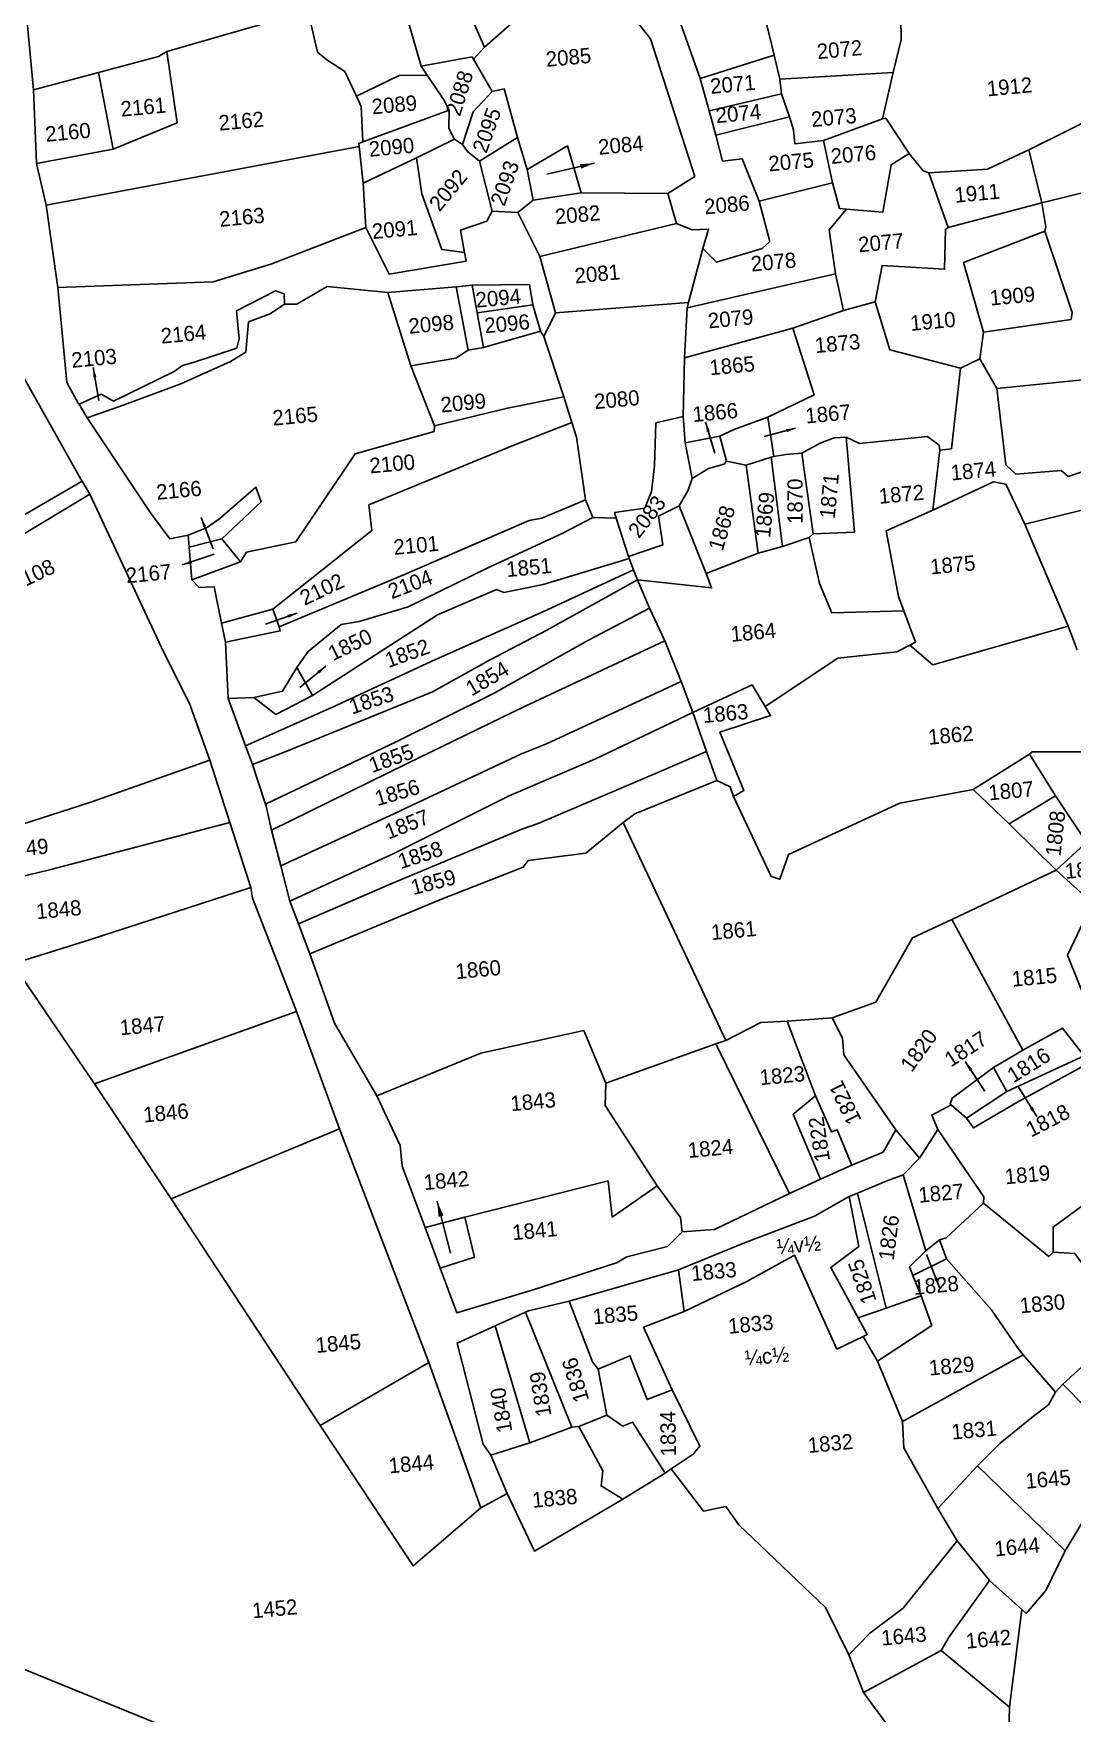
# Model space of a CAD drawing. Header units: metres. Extents: x 277515 to 230369286191, y 2056844 to 115415464409.
# Drawn here: x 278403 to 278901, y 2057827 to 2058632 of the extents above; entities that cross this region are included whole.
import ezdxf

# ---------------------------------------------------------------- set-up
doc = ezdxf.new("R2010")
doc.units = ezdxf.units.M
doc.header["$MEASUREMENT"] = 0
for name, color, linetype in [('OFF', 1, 'Continuous'), ('POLY_PARCEL', 6, 'Continuous'), ('POLY_ROAD', 30, 'Continuous'), ('SYM_ARROW', 1, 'Continuous'), ('TEXT_MAPIN', 7, 'Continuous'), ('TEXT_PARCEL', 7, 'Continuous')]:
    doc.layers.add(name, color=color, linetype=linetype)
doc.styles.add('TEXT_MAP', font='', dxfattribs={"height": 1.8})
doc.styles.get('TEXT_MAP').set_extended_font_data('Kruti Dev 050')
doc.dimstyles.get("Standard").update_dxf_attribs({"dimtxt": 0.18, "dimasz": 0.18, "dimexe": 0.18, "dimexo": 0.0625, "dimgap": 0.09, "dimtad": 0, "dimtih": 1, "dimtoh": 1, "dimdec": 4, "dimzin": 0, "dimdsep": 46, "dimtxsty": 'Standard', "dimcen": 0.09, "dimadec": 0, "dimazin": 0, "dimtfac": 1, "dimtdec": 4, "dimtofl": 0, "dimtmove": 0, "dimatfit": 3, "dimfxl": 0, "dimtolj": 1, "dimtzin": 0, "dimarcsym": 0})

# ---------------------------------------------------------------- blocks, each defined once
blk = doc.blocks.new('TEXTARROW')
blk.add_leader([(0.04, -0.01), (8.68, -0.01)], dimstyle='Standard', override={"dimtxt": 2.5, "dimasz": 2.5, "dimexe": 1.25, "dimexo": 0.625, "dimgap": 0.625, "dimtad": 1, "dimtih": 0, "dimtoh": 0, "dimzin": 8, "dimcen": 2.5, "dimtofl": 1})
blk = doc.blocks.new('ee')
at = {"layer": 'OFF'}
blk.add_lwpolyline([(284.47, 393.42), (281.24, 392.05)], dxfattribs=at)
at = {"layer": 'POLY_PARCEL'}
for points in [[(281.01, 604.06), (283.56, 593.34), (280.48, 591.88), (281.34, 588.29), (285.28, 586.66), (289.99, 561.8)], [(267.67, 599.37), (267.55, 597.53), (269.17, 585.81), (273.46, 568.77), (260.35, 566.29)], [(271.95, 599.53), (272.34, 598.73), (275.6, 588.29), (276.03, 579.21), (278, 564.57), (279.02, 563.55), (280.99, 562.01), (282.11, 558.97)], [(291.72, 581.1), (297.63, 563.3)], [(317.52, 544.16), (320.87, 545.87), (317.19, 562.48), (314.45, 566.67), (314.25, 570.51)], [(297.63, 563.3), (302.86, 567.15), (303.63, 567.92), (304.06, 569.29), (304.65, 569.38)], [(252.11, 564.55), (259.32, 565.77), (260.35, 566.29)], [(260.35, 566.29), (260.78, 557.81), (252.99, 555.41)], [(244.31, 563.22), (252.11, 564.55)], [(252.11, 564.55), (252.99, 555.41)], [(320.88, 563.98), (322.56, 557.28)], [(331.49, 559.23), (330.81, 564.02), (342.63, 564.88), (342.8, 563.59), (346.65, 563.68)], [(289.99, 561.8), (296.07, 562.31), (296.2, 562.03)], [(297.63, 563.3), (296.2, 562.03)], [(296.2, 562.03), (298.04, 558.03)], [(346.65, 563.68), (346.74, 562.14), (346.57, 559.65), (345.28, 555.89)], [(290.62, 560.65), (287.33, 560.94), (282.11, 558.97)], [(290.62, 560.65), (289.99, 561.8)], [(292.82, 556.32), (292.3, 557.6), (290.62, 560.65)], [(282.11, 558.97), (282.54, 557.69), (282.32, 553.53)], [(298.04, 558.03), (295.6, 555.84), (293.98, 552.15)], [(298.04, 558.03), (299.5, 558.2), (300.52, 552.38)], [(331.49, 559.23), (322.56, 557.28)], [(331.92, 556.35), (331.49, 559.23)], [(292.82, 556.32), (282.32, 553.53)], [(293.1, 552.85), (292.56, 554.18), (292.82, 556.32)], [(322.56, 557.28), (323.29, 553.39)], [(331.92, 556.35), (331.94, 554.6)], [(345.28, 555.89), (331.92, 556.35)], [(252.99, 555.41), (243.83, 554.57)], [(331.94, 554.6), (323.29, 553.39)], [(332.61, 551.83), (331.94, 554.6)], [(343.5, 550.58), (345.28, 555.89)], [(244.51, 549.58), (281.86, 553.05)], [(282.32, 553.53), (281.85, 553.41), (281.86, 553.05)], [(281.86, 553.05), (281.94, 548.7)], [(288.45, 551.09), (293.1, 552.85)], [(293.1, 552.85), (293.98, 552.15)], [(293.98, 552.15), (294.5, 551.28), (295.79, 550.02)], [(300.52, 552.38), (295.79, 550.02)], [(300.52, 552.38), (301.31, 548.51)], [(323.29, 553.39), (323.78, 550.49)], [(281.94, 548.7), (288.45, 551.09)], [(288.45, 551.09), (288.7, 546.81), (290.42, 540.05), (293.06, 539.45)], [(301.31, 548.51), (306.27, 550.84), (307.38, 545.19)], [(323.78, 550.49), (332.61, 551.83)], [(323.78, 550.49), (324.3, 547.33), (326.61, 547.41), (328.15, 542.27)], [(336.37, 548.67), (332.95, 548.61), (332.95, 550.24), (332.61, 551.83)], [(336.37, 548.67), (343.5, 550.58)], [(343.5, 550.58), (343.91, 550.59)], [(343.91, 550.59), (346.26, 546.21)], [(360.32, 545.34), (374.76, 550.89)], [(281.77, 543.48), (281.94, 548.7)], [(295.79, 550.02), (296.76, 543.99)], [(301.31, 548.51), (301.68, 544.84)], [(336.94, 543.62), (336.37, 548.67)], [(338.31, 540.37), (342.53, 539.63), (344.03, 545.09), (346.26, 546.21)], [(346.26, 546.21), (347.71, 544.03), (348.36, 543.72)], [(301.68, 544.84), (299.75, 543.56)], [(307.38, 545.19), (301.68, 544.84)], [(307.38, 545.19), (317.52, 544.16)], [(317.52, 544.16), (318.23, 540.52)], [(348.36, 543.72), (355.27, 543.52), (360.32, 545.34)], [(360.32, 545.34), (361.27, 538.99)], [(245, 539.8), (263.27, 538.76), (270.2, 540.21), (281.77, 543.48)], [(293.06, 539.45), (293.16, 538.42), (283.99, 537.74), (281.77, 543.48)], [(296.76, 543.99), (295.99, 542.88), (292.82, 542.11), (293.06, 539.45)], [(299.75, 543.56), (296.76, 543.99)], [(301.85, 538.17), (299.75, 543.56)], [(321.04, 537.32), (322.48, 535.56), (327.99, 536.68), (328.95, 537.4), (328.15, 542.27)], [(328.15, 542.27), (336.94, 543.62)], [(336.94, 543.62), (337.5, 540.51), (338.31, 540.37)], [(350.03, 537.12), (348.36, 543.72)], [(301.85, 538.17), (318.23, 540.52)], [(318.23, 540.52), (319.99, 539.61), (321.91, 539.53), (321.04, 537.32)], [(338.31, 540.37), (336.06, 538.11), (336.32, 532.9)], [(361.27, 538.99), (350.03, 537.12)], [(375.3, 525.08), (370.45, 524.36), (369.89, 530.83), (369.41, 536.26), (368.05, 540.01), (361.27, 538.99)], [(361.27, 538.99), (361.46, 536.1)], [(271.37, 535.36), (271.45, 536.56), (270.49, 537.04), (265.7, 535.12), (265.7, 531.77), (265.3, 530.73), (260.03, 529.53), (258.75, 529.29), (257.71, 528.65), (250.28, 525.86), (248.92, 526.82), (246.2, 525.86)], [(283.61, 535.62), (276.56, 536.98), (272.81, 535.23), (271.37, 535.36)], [(303.05, 531.38), (301.85, 538.17)], [(318.75, 531.13), (321.04, 537.32)], [(350.03, 537.12), (349.68, 536.9), (349.14, 532.25), (341.85, 533.38), (340.64, 529.2)], [(247, 524.18), (251.48, 525.3), (258.35, 527.14), (264.42, 529.21), (266.34, 530.17), (266.98, 533.68), (269.61, 534.4), (271.37, 535.36)], [(283.61, 535.62), (285.53, 526.75)], [(291.68, 535.54), (283.61, 535.62)], [(291.68, 535.54), (293.6, 535.54)], [(292.4, 527.95), (291.68, 535.54)], [(293.6, 535.54), (300.31, 534.98), (300.47, 532.58)], [(293.6, 535.54), (293.88, 532.25)], [(353.02, 524.46), (351.45, 532.84), (361.3, 535.63)], [(361.46, 536.1), (361.3, 535.63)], [(361.3, 535.63), (363.61, 525.78), (363.44, 524.98)], [(300.47, 532.58), (293.88, 532.25)], [(301.11, 529.39), (300.47, 532.58)], [(336.32, 532.9), (318.56, 530.53)], [(336.85, 528.51), (336.32, 532.9)], [(293.88, 532.25), (294.24, 528.11)], [(301.45, 528.75), (303.05, 531.38)], [(303.05, 531.38), (318.75, 531.13)], [(318.56, 530.53), (317.7, 524.68)], [(318.56, 530.53), (318.75, 531.13)], [(294.24, 528.11), (301.11, 529.39)], [(301.11, 529.39), (301.45, 528.75)], [(303.11, 521.44), (301.45, 528.75)], [(330.72, 526.99), (336.85, 528.51)], [(340.64, 529.2), (336.85, 528.51)], [(349.92, 520.49), (341.83, 523.4), (340.64, 529.2)], [(285.53, 526.75), (290.88, 527.15), (292.4, 527.95)], [(287.62, 519.44), (285.53, 526.75)], [(294.24, 528.11), (292.4, 527.95)], [(317.7, 524.68), (330.72, 526.99)], [(330.72, 526.99), (332.48, 518.93), (326.81, 516.81)], [(317.7, 524.68), (316.9, 517.85)], [(353.02, 524.46), (352.3, 521.35)], [(363.44, 524.98), (353.02, 524.46)], [(303.11, 521.44), (296.4, 520.72), (287.62, 519.44)], [(303.77, 518.34), (303.11, 521.44)], [(346.62, 511.07), (347.99, 511.12), (349.92, 520.49)], [(349.92, 520.49), (352.3, 521.35)], [(352.3, 521.35), (353.95, 517.71)], [(287.62, 519.44), (287.54, 518.8), (278.03, 517.05), (270.12, 507.38), (264.21, 506.67), (263.41, 505.63)], [(231.31, 510.14), (245.72, 516.81)], [(266.68, 499.72), (279.15, 507.86), (279.07, 510.9), (296.72, 516.33), (303.77, 518.34)], [(304.55, 509.14), (304.15, 516.57), (303.77, 518.34)], [(307.91, 506.64), (307.79, 507.31), (311.38, 507.5), (312.35, 509.38), (312.99, 512.35), (313.63, 517.37), (316.9, 517.85)], [(316.9, 517.85), (316.82, 514.73)], [(326.81, 516.81), (322.81, 515.77), (320.98, 515.13)], [(327.07, 512.17), (326.81, 516.81)], [(353.95, 517.71), (372.72, 517.82)], [(353.95, 517.71), (354.18, 508.62), (355.26, 507.43), (360.61, 507.36), (361.35, 506.59), (364.98, 507.43), (366.52, 503.09)], [(231.4, 507.94), (246.47, 515.22)], [(320.98, 515.13), (316.82, 514.73)], [(316.82, 514.73), (317.25, 510.47)], [(320.98, 515.13), (321.47, 512.11)], [(257.55, 509.33), (259.79, 509.97), (261.46, 510.93), (266.02, 514.2), (266.5, 512.44), (261.46, 508.53)], [(335.79, 513.62), (334.35, 513.7), (332.65, 513.22), (330.42, 512.25)], [(330.86, 502.63), (335.73, 502.41), (335.79, 513.62)], [(335.79, 513.62), (337.27, 512.74), (345.31, 512.83), (346.58, 511.66)], [(317.25, 510.47), (319.3, 511.46), (321.18, 511.79)], [(321.47, 512.11), (321.18, 511.79)], [(321.47, 512.11), (323.75, 511.43)], [(323.75, 511.43), (326.75, 512.12)], [(324.17, 500.97), (323.75, 511.43)], [(327.07, 512.17), (326.75, 512.12)], [(326.75, 512.12), (327.13, 501.48)], [(330.42, 512.25), (328.49, 512.26), (327.07, 512.17)], [(330.42, 512.25), (330.86, 502.63)], [(345.13, 504.1), (346.62, 511.07)], [(346.58, 511.66), (346.62, 511.07)], [(257.54, 507.89), (261.46, 508.53)], [(261.46, 508.53), (263.41, 505.63)], [(267.21, 497.57), (282.5, 502.35), (297.68, 507.3), (299.2, 507.46), (304.55, 509.14)], [(305.19, 506.96), (304.55, 509.14)], [(317.25, 510.47), (316.66, 509.14), (315.46, 507.39)], [(268.84, 492.61), (270.36, 494.37), (274.51, 497.16), (276.67, 497.32), (282.58, 498.52), (292.25, 502.19), (301.52, 505.47), (305.19, 506.96)], [(307.91, 506.64), (305.19, 506.96)], [(308.95, 502.01), (307.91, 506.64)], [(315.46, 507.39), (312.91, 506.43), (313.11, 503.01), (308.95, 502.01)], [(315.46, 507.39), (317.86, 499.16)], [(355.75, 501.48), (353.98, 506.37), (352.54, 506.78), (345.13, 504.1)], [(263.41, 505.63), (257.5, 504.03)], [(330.32, 502.28), (330.86, 502.63)], [(345.13, 504.1), (339.43, 502.2), (340.17, 494.35), (340.63, 492.62)], [(366.52, 503.09), (355.75, 501.48)], [(270.39, 489.16), (285.94, 497.24), (293.13, 499.56), (293.93, 499.16), (298.64, 499.64), (309.02, 501.76)], [(309.02, 501.76), (308.95, 502.01)], [(309.39, 500.39), (309.02, 501.76)], [(317.86, 499.16), (324.17, 500.97)], [(327.13, 501.48), (324.17, 500.97)], [(327.13, 501.48), (330.32, 502.28)], [(340.63, 492.62), (332.16, 493.17), (331.04, 496.77), (330.32, 502.28)], [(355.75, 501.48), (359.72, 489.04)], [(260.53, 498.65), (266.68, 499.72)], [(261.97, 483.97), (272.6, 487.58), (285.22, 492.05), (298.24, 496.44), (309.39, 500.39)], [(262.61, 481.73), (266.77, 482.92), (284.5, 488.27), (291.54, 491.38), (298.56, 494.26), (309.75, 499.16)], [(266.68, 499.72), (267.21, 497.57)], [(309.75, 499.16), (309.39, 500.39)], [(317.86, 499.16), (318.34, 497.41), (309.75, 499.16)], [(310.86, 495.7), (309.75, 499.16)], [(267.21, 497.57), (267.32, 497.08), (260.77, 496.36)], [(263.71, 476.93), (279.79, 482.84), (291.61, 487.4), (303.28, 492.59), (310.86, 495.7)], [(312.3, 491.71), (310.86, 495.7)], [(268.84, 492.61), (266.92, 489.98), (263.49, 489.58)], [(264.13, 473.82), (280.75, 480.13), (295.13, 485.56), (312.3, 491.71)], [(270.39, 489.16), (268.84, 492.61)], [(313.74, 486.76), (312.3, 491.71)], [(340.63, 492.62), (341.65, 488.82), (340.98, 488.54)], [(260.45, 489.71), (263.49, 489.58)], [(263.49, 489.58), (265.89, 487.34), (270.39, 489.16)], [(340.98, 488.54), (340.98, 488.54), (343.46, 485.99), (359.72, 489.04)], [(359.72, 489.04), (360.54, 486.15)], [(340.98, 488.54), (339.36, 487.89), (332.36, 487.79), (323.33, 482.92)], [(264.81, 469.54), (278.11, 474.22), (294.25, 480.05), (297.28, 480.93), (313.74, 486.76)], [(314.78, 483.01), (313.74, 486.76)], [(314.78, 483.01), (322.06, 485.59), (323.33, 482.92)], [(265.49, 465.28), (278.19, 469.75), (292.33, 475.26), (302.8, 478.61), (314.78, 483.01)], [(315.98, 478.3), (314.78, 483.01)], [(323.33, 482.92), (323.86, 481.79), (317.75, 480.41), (319.9, 473.3), (318.62, 472.72)], [(224.53, 474.63), (226.58, 475.37), (243.13, 479.05), (257.64, 482.68)], [(266.24, 462.53), (277.63, 466.24), (293.45, 471.19), (295.45, 471.67), (310.31, 476.46), (315.98, 478.3)], [(316.86, 474.78), (315.98, 478.3)], [(227.07, 470.04), (237.81, 471.6), (259.3, 475.15)], [(305.43, 470.87), (306.87, 471.75), (316.86, 474.78)], [(318.62, 472.72), (318.37, 473.9), (316.86, 474.78)], [(346.81, 470.93), (353.8, 474.46)], [(353.8, 474.46), (354.15, 474.7), (360.88, 474.05)], [(353.8, 474.46), (356.4, 469.27)], [(318.62, 472.72), (322.16, 462.91), (323.16, 462.51), (324.46, 465.31), (338.06, 470.1), (346.81, 470.93)], [(267.24, 458.89), (283.3, 463.84), (293.21, 466.72), (293.85, 467.44), (300.72, 467.68), (305.43, 470.87)], [(305.43, 470.87), (315.06, 444.19)], [(346.81, 470.93), (350.64, 466.48)], [(356.4, 469.27), (350.64, 466.48)], [(356.4, 469.27), (359.42, 463.65)], [(232.32, 460.95), (241.58, 462.92), (261.06, 467.33)], [(350.64, 466.48), (350.99, 466.06), (355.64, 460.55)], [(355.64, 460.55), (359.27, 463.27), (359.27, 463.27)], [(232.32, 460.95), (240.6, 446.01)], [(355.64, 460.55), (342.88, 455.89)], [(355.64, 460.55), (358.69, 457.25), (359.59, 457.17)], [(342.88, 455.89), (338.06, 454.2), (333.08, 447.02), (327.79, 445.68)], [(342.88, 455.89), (349.8, 439.79)], [(359.7, 456.59), (356.07, 450.46), (358.05, 443.82), (357.73, 438.9), (357.13, 437.99)], [(240.6, 446.01), (265.06, 452.26)], [(240.6, 446.01), (248.31, 431.67)], [(273.57, 441.51), (286.21, 445.36), (298.53, 446.89), (300.53, 440.49)], [(315.06, 444.19), (319.36, 445.89), (322.46, 445.79)], [(322.46, 445.79), (327.79, 445.68)], [(322.46, 445.79), (324.96, 436.7)], [(327.79, 445.68), (328.76, 443.19), (328.76, 441.2), (334.03, 431.83)], [(313.86, 443.89), (300.53, 440.49)], [(315.06, 444.19), (313.86, 443.89)], [(313.86, 443.89), (320.86, 425.55)], [(349.8, 439.79), (354.66, 441.96), (356.9, 438.45)], [(300.53, 440.49), (300.23, 437.89), (305.43, 427.9)], [(349.8, 439.79), (346.16, 438.07)], [(248.31, 431.67), (268.8, 438.04)], [(340.77, 434.18), (340.66, 434.3), (340.98, 434.94), (346.16, 438.07)], [(357.34, 437.56), (348.52, 433.72), (343.15, 431.23), (342.45, 432.44)], [(346.16, 438.07), (347.44, 435.13)], [(356.9, 438.45), (347.44, 435.13)], [(324.96, 436.7), (322.16, 434.8), (324.67, 426.87)], [(324.96, 436.7), (326.46, 432.3), (327.16, 432.5), (328.49, 428.19)], [(340.77, 434.18), (338.39, 433.19), (338.97, 431.42)], [(342.45, 432.44), (340.77, 434.18)], [(347.44, 435.13), (342.45, 432.44)], [(248.31, 431.67), (263.32, 403.45)], [(338.97, 431.42), (336.47, 428.25)], [(338.97, 431.42), (343.59, 423.03), (343.51, 422.29)], [(305.43, 427.9), (299.83, 424.7), (299.73, 429), (282.53, 426.3)], [(305.43, 427.9), (307.83, 423.91), (307.85, 422.22)], [(282.53, 426.3), (277.77, 425.53)], [(282.53, 426.3), (283.23, 421.51), (279.1, 420.58)], [(336.22, 417.34), (334.39, 426.5)], [(327.55, 410.21), (324.91, 416.42), (328.43, 418.58), (327.84, 424.54)], [(328.82, 424.84), (330.96, 411.04)], [(343.51, 422.29), (338.75, 418.64), (337.95, 418.46)], [(343.51, 422.29), (350.59, 415.3), (351.15, 415.79)], [(351.15, 415.79), (351.4, 418.72), (359.12, 423.35)], [(307, 417.79), (307.24, 412.83)], [(307.24, 412.83), (314.89, 415.68), (320.77, 418.27), (324.72, 406.78), (327.93, 407.96)], [(337.95, 418.46), (336.22, 417.34)], [(337.95, 418.46), (338.57, 416.17)], [(334.43, 414.56), (334.12, 415.61), (336.22, 417.34)], [(338.57, 416.17), (334.43, 414.56)], [(346.48, 404.06), (345.86, 405.05), (343.26, 409.68), (338.57, 416.17)], [(351.15, 415.79), (353.64, 415.37), (359.03, 406.41)], [(292.81, 400.52), (288.61, 414.51)], [(296.53, 407.01), (295.94, 407.95), (293.86, 415.32)], [(334.43, 414.56), (335.17, 412.09)], [(284.92, 413.23), (287.71, 399.14)], [(307.24, 412.83), (302.28, 411.45), (304.98, 403.8)], [(335.17, 412.09), (336.09, 408.51), (329.36, 404.93)], [(330.96, 411.04), (335.17, 412.09)], [(263.32, 403.45), (276.74, 409.65)], [(330.96, 411.04), (327.55, 410.21)], [(327.93, 407.96), (328.43, 408.14), (327.55, 410.21)], [(296.53, 407.01), (300.39, 408.24), (301.92, 402.93), (304.98, 403.8)], [(329.36, 404.93), (327.93, 407.96)], [(297.04, 401.54), (296.53, 407.01)], [(350.82, 400.21), (359.03, 406.41)], [(304.98, 403.8), (307.6, 396.88), (306.73, 396.01), (304, 394.53)], [(329.36, 404.93), (331.64, 397.58)], [(331.64, 397.58), (346.48, 404.06)], [(346.48, 404.06), (349.89, 399.34)], [(263.32, 403.45), (272.67, 385.97), (281.24, 392.05)], [(287.71, 399.14), (292.81, 400.52)], [(292.81, 400.52), (293.61, 400.52)], [(293.61, 400.52), (297.04, 401.54)], [(293.61, 400.52), (295.94, 395.06), (295.58, 393.31), (297.98, 391.49)], [(297.04, 401.54), (298.78, 400.09), (299.95, 400.45), (303.23, 394.11)], [(350.82, 400.21), (349.89, 399.34)], [(358.3, 391.06), (350.82, 400.21)], [(287.71, 399.14), (283, 398.11)], [(349.89, 399.34), (348.9, 397.92), (347.05, 396.75), (342.85, 393.97), (339.94, 391.56)], [(334.81, 386.99), (331.47, 394.46), (331.64, 397.58)], [(303.23, 394.11), (297.98, 391.49)], [(304, 394.53), (303.23, 394.11)], [(304, 394.53), (307.31, 389.24), (310, 389.53), (311.3, 387.24), (320.57, 376.57), (322.77, 370.79)], [(297.98, 391.49), (287.05, 386.39), (284.47, 393.42)], [(339.94, 391.56), (334.81, 386.99)], [(349.27, 380.62), (339.94, 391.56)], [(334.81, 386.99), (336.73, 382.97)], [(349.27, 380.62), (352.43, 384.89), (355.27, 386.62)], [(322.77, 370.79), (325.46, 373.08), (329.65, 375.67), (336.73, 382.97)], [(336.73, 382.97), (340.07, 377.97)], [(221.67, 380.22), (223.31, 379.45), (279.7, 350.12), (284.32, 333.7), (294.98, 298.76), (302.12, 273.98), (309.34, 247.06), (314.76, 228.6), (315.33, 225.41), (320.74, 206.89), (328.38, 180.94)], [(343.56, 374.21), (344.02, 373.7), (346.56, 376.18), (349.27, 380.62)], [(333.64, 370.29), (334.74, 371.79), (340.07, 377.97)], [(340.07, 377.97), (343.56, 374.21)], [(341.03, 362.91), (343.56, 374.21)], [(322.77, 370.79), (324.07, 366.2)], [(324.07, 366.2), (333.64, 370.29)], [(333.64, 370.29), (341.03, 362.91)], [(324.07, 366.2), (328.58, 358.69), (330.97, 351.2)], [(342.24, 357.21), (341.54, 357.3), (340.85, 361.29), (341.03, 362.91)]]:
    blk.add_lwpolyline(points, dxfattribs=at)
at = {"layer": 'POLY_ROAD'}
for points in [[(241.62, 588.91), (241.77, 575.84), (244.31, 573.39), (244.31, 563.22)], [(244.31, 563.22), (243.83, 554.57)], [(243.83, 554.57), (244.51, 549.58)], [(244.51, 549.58), (245, 539.8)], [(245, 539.8), (245, 528.56), (246.13, 526.02)], [(245.72, 516.81), (245.59, 517.08), (239.62, 530.47)], [(246.13, 526.02), (246.2, 525.86)], [(246.2, 525.86), (247, 524.18)], [(257.55, 509.33), (255.39, 509.09), (253.4, 512.36), (247, 524.18)], [(246.47, 515.22), (245.72, 516.81)], [(253.43, 495.82), (246.47, 515.22)], [(257.54, 507.89), (257.55, 509.33)], [(257.5, 504.03), (257.54, 507.89)], [(257.5, 504.03), (258.3, 503.07), (260.05, 502.99), (260.53, 498.65)], [(260.53, 498.65), (260.77, 496.36)], [(257.64, 482.68), (255.87, 489.57), (253.43, 495.82)], [(260.77, 496.36), (260.45, 489.71)], [(260.45, 489.71), (261.97, 483.97)], [(261.97, 483.97), (262.61, 481.73)], [(259.3, 475.15), (257.64, 482.68)], [(262.61, 481.73), (263.71, 476.93)], [(263.71, 476.93), (263.76, 476.69), (264.13, 473.82)], [(261.06, 467.33), (259.3, 475.15)], [(264.13, 473.82), (264.81, 469.54)], [(264.81, 469.54), (265.49, 465.28)], [(265.06, 452.26), (264.99, 452.51), (261.16, 466.06), (261.06, 467.33)], [(265.49, 465.28), (266.24, 462.53)], [(266.24, 462.53), (267.24, 458.89)], [(267.24, 458.89), (269.4, 450.48), (273.57, 441.51)], [(268.8, 438.04), (265.06, 452.26)], [(273.57, 441.51), (275.76, 435.42), (275.76, 432.98), (277.77, 425.53)], [(276.74, 409.65), (268.8, 438.04)], [(328.49, 428.19), (332.28, 429.36), (334.03, 431.83)], [(334.03, 431.83), (336.47, 428.25)], [(324.67, 426.87), (328.49, 428.19)], [(336.47, 428.25), (334.39, 426.5)], [(277.77, 425.53), (279.1, 420.58)], [(307.85, 422.22), (311.66, 422.13), (320.86, 425.55)], [(320.86, 425.55), (324.67, 426.87)], [(334.39, 426.5), (332.34, 425.91), (328.82, 424.84)], [(327.84, 424.54), (323.54, 422.59), (315.03, 420.24), (307, 417.79)], [(328.82, 424.84), (327.84, 424.54)], [(279.1, 420.58), (280.55, 415.18), (289.75, 417.04), (299.82, 419.29), (301.1, 419.88), (305.99, 420.66), (307.85, 422.22)], [(307, 417.79), (293.86, 415.32)], [(288.61, 414.51), (284.92, 413.23)], [(293.86, 415.32), (288.97, 414.63), (288.61, 414.51)], [(284.92, 413.23), (280.26, 411.6), (282.22, 399.48), (283, 398.11)], [(281.24, 392.05), (276.74, 409.65)], [(283, 398.11), (284.47, 393.42)]]:
    blk.add_lwpolyline(points, dxfattribs=at)
at = {"layer": 'SYM_ARROW'}
for p, xscale, yscale, zscale, rotation in [((309.28, 548.51), 0.6660889045738372, 0.6660889045738372, 0.6660889045738372, 187.8736858855701), ((248.27, 530.05), 0.4591611327165682, 0.4591611327165682, 0.4591611327165682, 274.4010029784985), ((319.46, 516.93), 0.4392803923501022, 0.4392803923501022, 0.4392803923501022, 281.3156085917822), ((329.94, 515.23), 0.4392803923501022, 0.4392803923501022, 0.4392803923501022, 189.7568496276015), ((259.28, 511.27), 0.4591611327165682, 0.4591611327165682, 0.4591611327165682, 285.429718645336), ((256.53, 505.89), 0.4591611327165682, 0.4591611327165682, 0.4591611327165682, 13.23391023891514), ((269.51, 498.99), 0.4591611327165682, 0.4591611327165682, 0.4591611327165682, 193.8445580695403), ((272.3, 492.46), 0.4591611327165682, 0.4591611327165682, 0.4591611327165682, 214.1007759495202), ((342.91, 439.11), 0.4824158489536726, 0.4824158489536726, 0.4824158489536726, 298.3129868776231), ((350.7, 431.86), 0.4824158489536726, 0.4824158489536726, 0.4824158489536726, 116.5768722368416), ((279.48, 428.51), 0.7284919174685165, 0.7284919174685165, 0.7284919174685165, 278.9771411593587), ((337.42, 412.85), 0.4824158489536726, 0.4824158489536726, 0.4824158489536726, 106.2681084666397)]:
    blk.add_blockref('TEXTARROW', p, dxfattribs=dict(at, xscale=xscale, yscale=yscale, zscale=zscale, rotation=rotation))
at = {"layer": 'TEXT_MAPIN', "style": 'TEXT_MAP'}
for s, p in [('¼v½', (318.78, 418.52)), ('¼c½', (313.83, 405.82))]:
    blk.add_text(s, height=1.8, dxfattribs=at).set_placement(p)
at = {"layer": 'TEXT_PARCEL', "style": 'TEXT_MAP'}
for s, p in [('2085', (304.69, 560.32)), ('2161', (254.3, 559.13)), ('2072', (336.55, 558.27)), ('2160', (245.2, 557)), ('2162', (265.63, 556.42)), ('2089', (283.76, 556.66)), ('2071', (323.66, 555.36)), ('2090', (282.96, 551.71)), ('2074', (323.99, 551.87)), ('2073', (335.14, 550.37)), ('1912', (356.07, 552.05)), ('2084', (309.87, 549.44)), ('2163', (264.66, 545.13)), ('2075', (329.65, 545.63)), ('2076', (337.03, 545.83)), ('2091', (282.43, 542.03)), ('2082', (304.04, 541.76)), ('2086', (321.65, 541.29)), ('1911', (351.12, 539.92)), ('2081', (305.7, 534.61)), ('2077', (339.29, 535.16)), ('2094', (293.83, 532.85)), ('2078', (326.49, 534.08)), ('2164', (256.53, 532.07)), ('2098', (285.68, 530.52)), ('2103', (245.79, 530.21)), ('2096', (294.58, 529.75)), ('2079', (320.84, 527.88)), ('1909', (354.12, 527.48)), ('1910', (344.52, 525.38)), ('1873', (333.1, 523.82)), ('2165', (268.73, 521.23)), ('2099', (288.58, 520.94)), ('1865', (320.5, 522.37)), ('2080', (306.62, 519.65)), ('1866', (318.01, 517.07)), ('1867', (331.22, 515.66)), ('2166', (254.29, 513.8)), ('2100', (279.59, 514.57)), ('1874', (347.63, 507.39)), ('2101', (281.5, 504.75)), ('1872', (338.94, 505.44)), ('2167', (249.82, 504.35)), ('1851', (294.48, 500.92)), ('1875', (344.19, 496.6)), ('1864', (320.07, 490.87)), ('1863', (315.94, 481.65)), ('1862', (342.1, 476.64)), ('1849', (232.43, 473.5)), ('1807', (348.56, 469.46)), ('1848', (235.62, 465.93)), ('1809', (356.67, 459.42)), ('1861', (314.52, 456.11)), ('1860', (284.14, 454.32)), ('1847', (244.16, 451.4)), ('1815', (349.26, 447.35)), ('1846', (245.96, 440.91)), ('1843', (289.13, 438.22)), ('1823', (318.63, 438.56)), ('1842', (278.1, 429.92)), ('1824', (309.41, 430.8)), ('1819', (346.28, 424.25)), ('1841', (287.93, 423.08)), ('1827', (335.95, 423.03)), ('1833', (308.46, 416.33)), ('1845', (263.65, 412)), ('1835', (296.44, 412.32)), ('1828', (334.36, 412.28)), ('1833', (312.21, 409.74)), ('1830', (346.63, 408.96)), ('1829', (335.3, 402.65)), ('1844', (270.9, 397.08)), ('1832', (320.25, 394.89)), ('1831', (337.24, 394.89)), ('1838', (287.33, 391.47)), ('1645', (345.37, 388.32)), ('1452', (253.3, 381.57)), ('1644', (341, 380.72)), ('1643', (326.76, 371.5)), ('1642', (336.64, 370.21))]:
    blk.add_text(s, height=1.8, dxfattribs=at).set_placement(p)
for s, rotation, p in [('2088', 67.3697, (293.99, 555.39)), ('2095', 65.2016, (296.69, 550.75)), ('2092', 44.9852, (290.56, 544.43)), ('2093', 65.2016, (298.22, 544.35)), ('2083', 46.9602, (310.37, 503.92)), ('1870', 84.9549, (329.74, 503.92)), ('1871', 79.2103, (333.53, 504.12)), ('2108', 20.3668, (236.72, 504.58)), ('1868', 68.1884, (320.03, 501.51)), ('1869', 79.0404, (325.75, 502.61)), ('2102', 20.2154, (270.45, 499.75)), ('2104', 15.5165, (280.72, 499.57)), ('1850', 20.2153, (273.14, 492.94)), ('1852', 14.4462, (279.59, 491.54)), ('1854', 25.3348, (289.03, 487.28)), ('1853', 12.9881, (274.82, 486.49)), ('1855', 14.4369, (276.54, 479.4)), ('1856', 11.0646, (276.8, 475.46)), ('1857', 16.1813, (277.73, 471.42)), ('1858', 12.8686, (278.86, 467.81)), ('1859', 9.2886, (280.01, 464.63)), ('1808', 78.269, (356.3, 462.07)), ('1820', 48.7994, (336.51, 438.33)), ('1817', 27.8851, (341.16, 438.53)), ('1816', 26.5532, (348.31, 435.99)), ('1821', 110.8643, (330.15, 433.38)), ('1822', 93.3681, (325.99, 428.95)), ('1818', 21.7913, (349.8, 429.45)), ('1826', 77.4649, (332.33, 416.48)), ('1825', 103.5024, (329.92, 412.01)), ('1836', 101.3157, (295.14, 403.54)), ('1840', 94.0878, (285.78, 400.66)), ('1839', 93.5782, (290.54, 402.11)), ('1834', 85.5992, (304.7, 395.95))]:
    blk.add_text(s, height=1.8, rotation=rotation, dxfattribs=at).set_placement(p)

msp = doc.modelspace()

# ---------------------------------------------------------------- block references
at = {"xscale": 4.068418026143748, "yscale": 4.068418026143748, "zscale": 4.068418026143748, "rotation": 5.322478056082415}
msp.add_blockref('ee', (277626.04, 2056231.2), dxfattribs=at)

doc.saveas('drawing.dxf')
